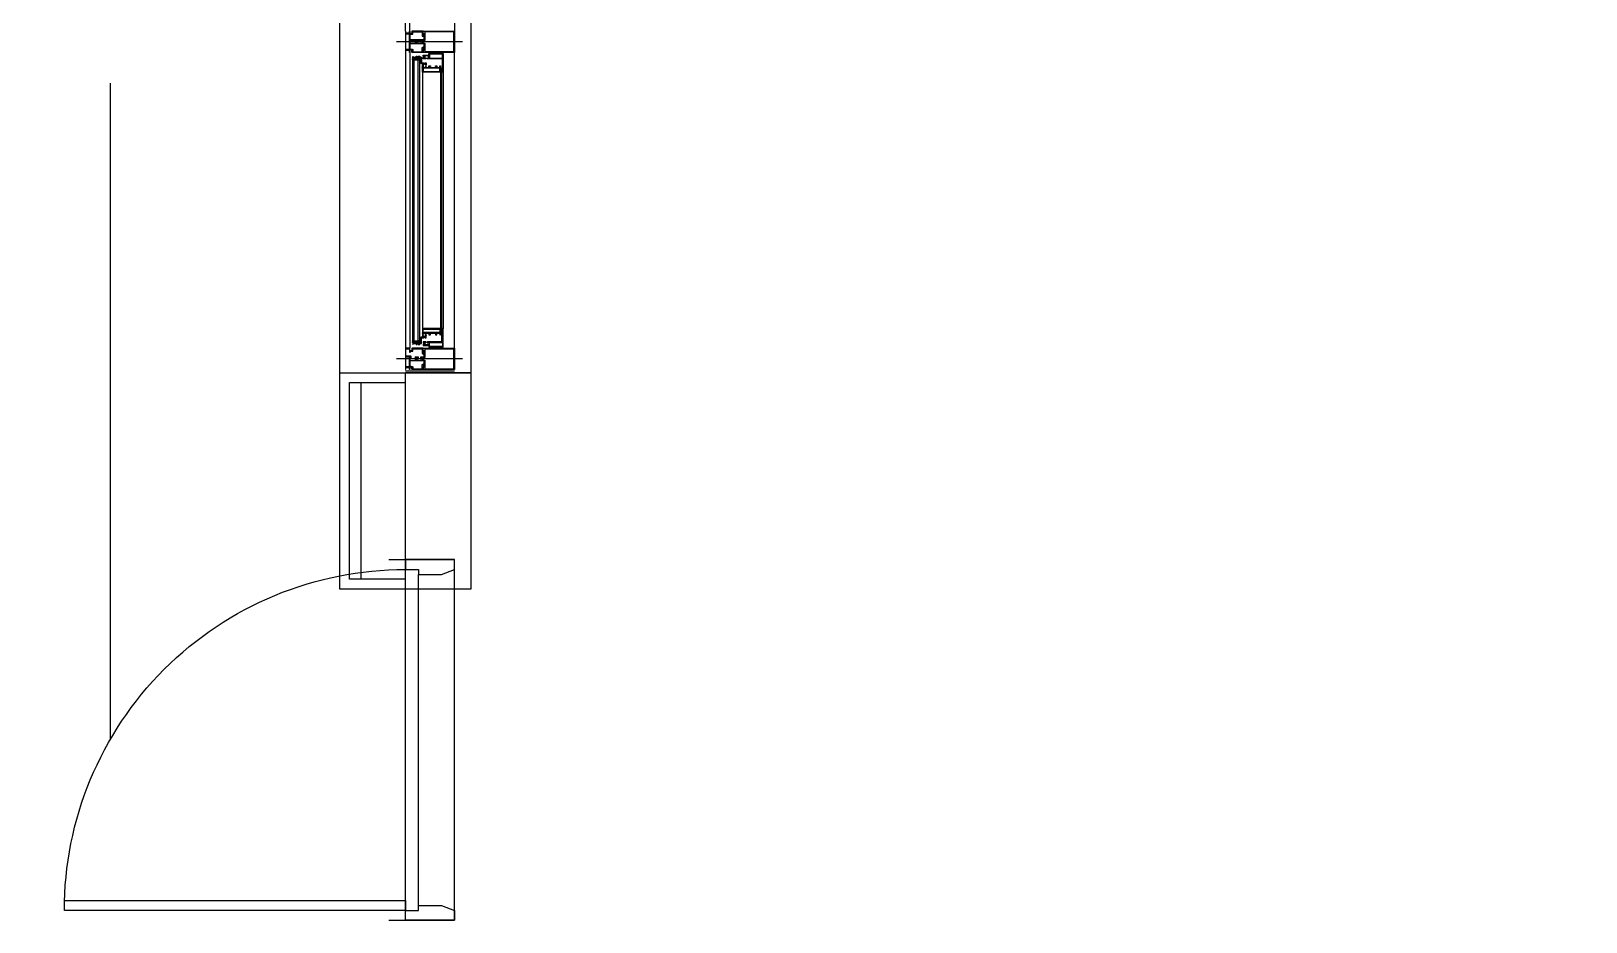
# Model space of a CAD drawing. Header units: millimetres. Extents: x 8456 to 190005487, y 619 to 455456909.
# Drawn here: x 196318 to 197049, y 159071 to 159489 of the extents above; entities that cross this region are included whole.
import ezdxf

# ---------------------------------------------------------------- set-up
doc = ezdxf.new("R2010")
doc.units = ezdxf.units.MM
doc.header["$LTSCALE"] = 400
doc.header["$MEASUREMENT"] = 0
doc.linetypes.add('HID', pattern=[2, 1.1, -0.9])
doc.linetypes.add('XR-평면도$0$HID', pattern=[2, 1.1, -0.9])
doc.layers.get('0').update_dxf_attribs({"linetype": 'CONTINUOUS'})
doc.layers.get('Defpoints').update_dxf_attribs({"color": 153, "linetype": 'CONTINUOUS'})
for name, color, linetype in [('AA-FIN2', 6, 'CONTINUOUS'), ('AA-FUR-미설치', 8, 'HID'), ('AA-HAT-타일', 8, 'CONTINUOUS'), ('AA-WALL-콘크리트', 2, 'CONTINUOUS'), ('AA-WID', 4, 'CONTINUOUS'), ('AA-공통-단열재', 17, 'CONTINUOUS'), ('COL', 2, 'CONTINUOUS'), ('WID', 4, 'CONTINUOUS')]:
    doc.layers.add(name, color=color, linetype=linetype)
doc.layers.add('G-창호공차', color=31, linetype='CONTINUOUS', plot=False)
doc.layers.add('XR-평면도$0$A-DWXM-DOOR', color=4, linetype='CONTINUOUS', lineweight=25)

# ---------------------------------------------------------------- blocks, each defined once
blk = doc.blocks.new('A$C2DB436D3')
at = {"color": 8, "ltscale": 100}
blk.add_line((6977.5, 22269.2, 2515.7), (6977.5, 22933.6, 2515.7), dxfattribs=at)
at = {"layer": 'AA-FIN2', "color": 8}
for p, q in [((6977.5, 22124, 2515.7), (6977.5, 22269.2, 2515.7)), ((6977.5, 22269.2, 2515.7), (7021.5, 22269.2, 2515.7)), ((6984.1, 22130.6, 2515.7), (6984.1, 22262.6, 2515.7)), ((6984.1, 22262.6, 2515.7), (7021.5, 22262.6, 2515.7)), ((7021.5, 22130.6, 2515.7), (6984.1, 22130.6, 2515.7)), ((7021.5, 22124, 2515.7), (6977.5, 22124, 2515.7))]:
    blk.add_line(p, q, dxfattribs=at)
at = {"layer": 'AA-FUR-미설치', "color": 8, "linetype": 'XR-평면도$0$HID'}
blk.add_line((6823.5, 23263.6, 2515.7), (6823.5, 21855.6, 2515.7), dxfattribs=at)
at = {"layer": 'AA-HAT-타일', "color": 8}
blk.add_line((7065.5, 22933.6, 2515.7), (7065.5, 22269.2, 2515.7), dxfattribs=at)
at = {"layer": 'AA-WALL-콘크리트', "color": 8, "linetype": 'ByBlock', "ltscale": 10}
blk.add_line((7065.5, 22269.2, 2515.7), (7021.5, 22269.2, 2515.7), dxfattribs=at)
at = {"layer": 'AA-WID', "color": 8}
for p, q in [((7021.5, 22498.5, 2515.7), (7021.5, 22917.1, 2515.7)), ((7024.6, 22498.5, 2515.7), (7024.6, 22917.1, 2515.7)), ((7054.5, 22917.1, 2515.7), (7054.5, 22498.5, 2515.7)), ((7059.9, 22491.4, 2515.7), (7015.6, 22491.4, 2515.7)), ((7021.5, 22484.2, 2515.7), (7021.5, 22285.7, 2515.7)), ((7024.6, 22484.2, 2515.7), (7024.6, 22285.7, 2515.7)), ((7054.5, 22285.7, 2515.7), (7054.5, 22484.2, 2515.7)), ((7027.5, 22479.3, 2515.7), (7026.4, 22479.3, 2515.7)), ((7026.4, 22290.6, 2515.7), (7026.4, 22479.3, 2515.7)), ((7027.5, 22290.6, 2515.7), (7027.5, 22479.3, 2515.7)), ((7031.2, 22479.3, 2515.7), (7029.9, 22479.3, 2515.7)), ((7030.1, 22290.6, 2515.7), (7030.1, 22479.3, 2515.7)), ((7031.2, 22290.6, 2515.7), (7031.2, 22479.3, 2515.7)), ((7033, 22471, 2515.7), (7033, 22295.9, 2515.7)), ((7045.1, 22471, 2515.7), (7045.1, 22298.9, 2515.7)), ((7045.7, 22471, 2515.7), (7045.7, 22289.9, 2515.7)), ((7046.8, 22471, 2515.7), (7046.8, 22298.9, 2515.7)), ((7033.4, 22294.2, 2515.7), (7033, 22294.2, 2515.7)), ((7026.4, 22290.6, 2515.7), (7031.2, 22290.6, 2515.7)), ((7026.6, 22290.6, 2515.7), (7031.9, 22290, 2515.7)), ((7031.2, 22290.6, 2515.7), (7029.9, 22290.6, 2515.7)), ((7059.9, 22278.5, 2515.7), (7015.6, 22278.5, 2515.7))]:
    blk.add_line(p, q, dxfattribs=at)
at = {"layer": 'AA-WID', "color": 8, "elevation": 2515.7}
for points in [[(7021.5, 22491.4), (7021.5, 22484.2), (7021.9, 22484.2), (7021.9, 22485.6, -0.414214), (7022, 22485.7), (7023.9, 22485.7, 1), (7023.9, 22486.1), (7022, 22486.1, -0.414214), (7021.9, 22486.2), (7021.9, 22496.6), (7023.9, 22496.6, 1), (7023.9, 22497), (7022, 22497, -0.414214), (7021.9, 22497.1), (7021.9, 22498.5), (7021.5, 22498.5), (7021.5, 22491.4)], [(7054.5, 22498.5), (7054.5, 22484.2), (7033.4, 22484.2), (7033.4, 22486.2, -1), (7033.7, 22486.2), (7033.7, 22486), (7034, 22486), (7034, 22487.3), (7033.7, 22487.3), (7033.7, 22487.1, -1), (7033.4, 22487.1), (7033.4, 22487.8, -0.414214), (7033.5, 22487.9), (7034, 22487.9, 0.414214), (7034.1, 22488.1), (7034.1, 22489.8, 0.414214), (7034, 22489.9), (7031, 22489.9), (7030.9, 22490), (7030.8, 22489.9), (7024.8, 22489.9, 0.414214), (7024.6, 22489.7), (7024.6, 22486.7), (7024.8, 22486.7, -1), (7024.8, 22486.4), (7024.6, 22486.4), (7024.6, 22484.2), (7024.2, 22484.2), (7024.2, 22485.3, 0.414214), (7024.1, 22485.4), (7022.3, 22485.4, -1), (7022.3, 22485.7), (7024.1, 22485.7, 0.414214), (7024.2, 22485.8), (7024.2, 22491.4), (7024.2, 22496.9, 0.414214), (7024.1, 22497), (7022.3, 22497, -1), (7022.3, 22497.3), (7024.1, 22497.3, 0.414214), (7024.2, 22497.4), (7024.2, 22498.5), (7024.6, 22498.5), (7024.6, 22496.3), (7024.8, 22496.3, -1), (7024.8, 22496), (7024.6, 22496), (7024.6, 22493, 0.414214), (7024.8, 22492.8), (7030.8, 22492.8), (7030.9, 22492.7), (7031, 22492.8), (7034, 22492.8, 0.414214), (7034.1, 22492.9), (7034.1, 22494.7, 0.414214), (7034, 22494.8), (7033.5, 22494.8, -0.414214), (7033.4, 22494.9), (7033.4, 22495.6, -1), (7033.7, 22495.6), (7033.7, 22495.4), (7034, 22495.4), (7034, 22496.7), (7033.7, 22496.7), (7033.7, 22496.5, -1), (7033.4, 22496.5), (7033.4, 22498.5), (7054.5, 22498.5)], [(7028.8, 22491.4), (7028.8, 22492.2, -0.414214), (7029, 22492.3), (7029.6, 22492.3, -0.414214), (7029.7, 22492.2), (7029.7, 22492.2, 1), (7030, 22492.2), (7030, 22492.2, -0.414214), (7030.1, 22492.3), (7031.7, 22492.3, -0.414214), (7031.8, 22492.2), (7031.8, 22492.2, 1), (7032.1, 22492.2), (7032.1, 22492.2, -0.414214), (7032.2, 22492.3), (7032.8, 22492.3, -0.414214), (7033, 22492.2), (7033, 22491.4)], [(7028.8, 22491.4), (7028.8, 22490.5, 0.414214), (7029, 22490.4), (7029.6, 22490.4, 0.414214), (7029.7, 22490.5), (7029.7, 22490.5, -1), (7030, 22490.5), (7030, 22490.5, 0.414214), (7030.1, 22490.4), (7031.7, 22490.4, 0.414214), (7031.8, 22490.5), (7031.8, 22490.5, -1), (7032.1, 22490.5), (7032.1, 22490.5, 0.414214), (7032.2, 22490.4), (7032.8, 22490.4, 0.414214), (7033, 22490.5), (7033, 22491.4)], [(7033.5, 22491.4), (7033.5, 22490.6, 0.414214), (7033.6, 22490.5), (7034.5, 22490.5, -0.414214), (7034.6, 22490.4), (7034.6, 22484.9, 0.414214), (7034.7, 22484.8), (7054, 22484.8), (7054, 22498), (7034.7, 22498, 0.414214), (7034.6, 22497.8), (7034.6, 22492.3, -0.414214), (7034.5, 22492.2), (7033.6, 22492.2, 0.414214), (7033.5, 22492.1), (7033.5, 22491.4)], [(7033, 22474), (7032.9, 22474, -1), (7032.9, 22474.3), (7033, 22474.3), (7033, 22475.1), (7033, 22475.2), (7033, 22475.2), (7033, 22476.8), (7031.9, 22476.8), (7031.9, 22479.8), (7031.4, 22479.8), (7031.4, 22480.1), (7031.9, 22480.1), (7031.9, 22480.6), (7028.6, 22480.6), (7028.6, 22480.1), (7029.1, 22480.1), (7029.1, 22479.8), (7028.4, 22479.8), (7028.4, 22480.6), (7026.4, 22480.6), (7026.4, 22481.5, -0.414214), (7026.4, 22481.5), (7026.6, 22481.5, -0.414214), (7026.7, 22481.5), (7026.7, 22481), (7028.8, 22481), (7028.8, 22481.7), (7029.4, 22481.7, -0.414214), (7029.5, 22481.6), (7029.5, 22481.5, -0.414214), (7029.4, 22481.4), (7029.2, 22481.4), (7029.2, 22481), (7029.5, 22481), (7030, 22481), (7030, 22481.7), (7031, 22481.7, -0.414214), (7031.1, 22481.6), (7031.1, 22481.5, -0.414214), (7031, 22481.4), (7030.4, 22481.4), (7030.4, 22481), (7032.3, 22481), (7032.3, 22477.2), (7033.7, 22477.2, -0.414214), (7033.9, 22477.1, -0.414214), (7033.7, 22477), (7033.6, 22477, 0.414214), (7033.4, 22476.9, 0.414214), (7033.6, 22476.7), (7034.9, 22476.7, 0.414214), (7035, 22476.9, 0.414214), (7034.9, 22477), (7034.7, 22477, -0.414214), (7034.6, 22477.1, -0.414214), (7034.7, 22477.2), (7035.4, 22477.2), (7035.4, 22475.9, -0.414214), (7035.3, 22475.8), (7034.8, 22475.8, -1), (7034.8, 22476, 0.414214), (7035, 22476.1), (7035, 22476.1, 0.414214), (7034.8, 22476.3), (7033.5, 22476.3, 0.414214), (7033.4, 22476.1), (7033.4, 22476.1, 0.414214), (7033.5, 22476, -1), (7033.5, 22475.8, 0.414214), (7033.4, 22475.6), (7033.4, 22474.7, 0.414214), (7033.5, 22474.6, -1), (7033.5, 22474.4, 0.414214), (7033.4, 22474.3), (7033.4, 22474.2, 0.414214), (7033.5, 22474.1), (7034.8, 22474.1, 0.414214), (7035, 22474.2), (7035, 22474.3, 0.414214), (7034.8, 22474.4, -1), (7034.8, 22474.6), (7035.3, 22474.6, -0.414214), (7035.4, 22474.5), (7035.4, 22474.1), (7037.3, 22474.1), (7037.3, 22475.2), (7038.3, 22475.2), (7038.3, 22474.7), (7037.7, 22474.7), (7037.7, 22474.1), (7042.1, 22474.1), (7042.1, 22474.7), (7041.6, 22474.7), (7041.6, 22475.2), (7042.5, 22475.2), (7042.5, 22474.1), (7044.6, 22474.1), (7044.6, 22475.2), (7045.1, 22475.2), (7045.1, 22471), (7033, 22471), (7033, 22474)], [(7033, 22295.9), (7032.9, 22295.9, 1), (7032.9, 22295.6), (7033, 22295.6), (7033, 22294.7), (7033, 22294.7), (7033, 22294.6), (7033, 22293.1), (7031.9, 22293.1), (7031.9, 22290), (7031.4, 22290), (7031.4, 22289.7), (7031.9, 22289.7), (7031.9, 22289.3), (7028.6, 22289.3), (7028.6, 22289.7), (7029.1, 22289.7), (7029.1, 22290), (7028.4, 22290), (7028.4, 22289.3), (7026.4, 22289.3), (7026.4, 22288.4, 0.414214), (7026.4, 22288.3), (7026.6, 22288.3, 0.414214), (7026.7, 22288.4), (7026.7, 22288.8), (7028.8, 22288.8), (7028.8, 22288.1), (7029.4, 22288.1, 0.414214), (7029.5, 22288.2), (7029.5, 22288.4, 0.414214), (7029.4, 22288.5), (7029.2, 22288.5), (7029.2, 22288.8), (7029.5, 22288.8), (7030, 22288.8), (7030, 22288.1), (7031, 22288.1, 0.414214), (7031.1, 22288.2), (7031.1, 22288.4, 0.414214), (7031, 22288.5), (7030.4, 22288.5), (7030.4, 22288.8), (7032.3, 22288.8), (7032.3, 22292.6), (7033.7, 22292.6, 0.414214), (7033.9, 22292.7, 0.414214), (7033.7, 22292.9), (7033.6, 22292.9, -0.414214), (7033.4, 22293, -0.414214), (7033.6, 22293.1), (7034.9, 22293.1, -0.414214), (7035, 22293, -0.414214), (7034.9, 22292.9), (7034.7, 22292.9, 0.414214), (7034.6, 22292.7, 0.414214), (7034.7, 22292.6), (7035.4, 22292.6), (7035.4, 22294, 0.414214), (7035.3, 22294.1), (7034.8, 22294.1, 1), (7034.8, 22293.9, -0.414214), (7035, 22293.8), (7035, 22293.7, -0.414214), (7034.8, 22293.6), (7033.6, 22293.6, -0.414214), (7033.4, 22293.7), (7033.4, 22293.8, -0.414214), (7033.5, 22293.9, 1), (7033.5, 22294.1, -0.414214), (7033.4, 22294.2), (7033.4, 22295.1, -0.414214), (7033.5, 22295.2, 1), (7033.5, 22295.5, -0.414214), (7033.4, 22295.6), (7033.4, 22295.6, -0.414214), (7033.6, 22295.8), (7034.8, 22295.8, -0.414214), (7035, 22295.6), (7035, 22295.6, -0.414214), (7034.8, 22295.5, 1), (7034.8, 22295.2), (7035.3, 22295.2, 0.414214), (7035.4, 22295.4), (7035.4, 22295.8), (7037.3, 22295.8), (7037.3, 22294.7), (7038.3, 22294.7), (7038.3, 22295.1), (7037.7, 22295.1), (7037.7, 22295.8), (7042.1, 22295.8), (7042.1, 22295.1), (7041.6, 22295.1), (7041.6, 22294.7), (7042.5, 22294.7), (7042.5, 22295.8), (7044.6, 22295.8), (7044.6, 22294.7), (7045.1, 22294.7), (7045.1, 22298.9), (7033, 22298.9), (7033, 22295.9)]]:
    blk.add_lwpolyline(points, format="xyb", dxfattribs=at)
blk.add_lwpolyline([(7024.6, 22492.3), (7024.6, 22490.4), (7028.4, 22490.4), (7028.4, 22491.4), (7028.4, 22492.3), (7024.6, 22492.3)], dxfattribs=at)
for points in [[(7033.9, 22495.5, 0.414214), (7034, 22495.6), (7034, 22496.6, 0.414214), (7033.9, 22496.7), (7033.8, 22496.7, 0.414214), (7033.7, 22496.6), (7033.7, 22496.4, -0.696601), (7033.4, 22496.4), (7033.4, 22498.5), (7026.2, 22498.5, 0.414214), (7025.9, 22498.3), (7025.9, 22496.9), (7024.7, 22496.9), (7024.7, 22496.4), (7026.2, 22496.4, 0.414214), (7026.4, 22496.6), (7026.4, 22498.1), (7032.8, 22498.1), (7032.8, 22495.1), (7033.4, 22495.1), (7033.4, 22495.8, -0.696601), (7033.7, 22495.8), (7033.7, 22495.6, 0.414214), (7033.8, 22495.5)], [(7033.9, 22487.2, -0.414214), (7034, 22487.1), (7034, 22486.1, -0.414214), (7033.9, 22486), (7033.8, 22486, -0.414214), (7033.7, 22486.1), (7033.7, 22486.3, 0.696601), (7033.4, 22486.3), (7033.4, 22484.2), (7026.2, 22484.2, -0.414214), (7025.9, 22484.4), (7025.9, 22485.9), (7024.7, 22485.9), (7024.7, 22486.3), (7026.2, 22486.3, -0.414214), (7026.4, 22486.1), (7026.4, 22484.6), (7032.8, 22484.6), (7032.8, 22487.6), (7033.4, 22487.6), (7033.4, 22487, 0.696601), (7033.7, 22487), (7033.7, 22487.1, -0.414214), (7033.8, 22487.2)], [(7045.7, 22471), (7045.7, 22471.8, -1), (7046.1, 22471.8), (7046.1, 22471.4), (7046.4, 22471.4), (7046.4, 22473.2), (7046.1, 22473.2), (7046.1, 22472.9, -1), (7045.7, 22472.9), (7045.7, 22473.6), (7046.4, 22473.6), (7046.4, 22479.7, 0.414213), (7046.2, 22479.9), (7036.5, 22479.9, -0.414213), (7036.4, 22480), (7036.4, 22480.5, -1), (7036.6, 22480.5), (7036.6, 22480.4), (7037.2, 22480.4, 0.414214), (7037.3, 22480.5), (7037.3, 22481.8, 0.414214), (7037.2, 22481.9), (7036.6, 22481.9), (7036.6, 22481.8, -1), (7036.4, 22481.8), (7036.4, 22481.9), (7035.3, 22481.9), (7035.3, 22481.8, -1), (7035, 22481.8), (7035, 22481.9), (7034.5, 22481.9, 0.414214), (7034.4, 22481.8), (7034.4, 22480.5, 0.414214), (7034.5, 22480.4), (7035, 22480.4), (7035, 22480.5, -1), (7035.3, 22480.5), (7035.3, 22480, -0.414214), (7035.2, 22479.9), (7033.4, 22479.9), (7033.4, 22480.7, -0.414214), (7033.5, 22480.8), (7033.5, 22480.8, -0.414214), (7033.6, 22480.7), (7033.6, 22480.4), (7034, 22480.4), (7034, 22481.9), (7033.6, 22481.9), (7033.6, 22481.6, -1), (7033.4, 22481.6), (7033.4, 22482.3), (7035.8, 22482.3), (7035.8, 22482.3), (7035.9, 22482.3), (7037, 22482.3, 0.414214), (7037.2, 22482.4), (7037.2, 22483.5), (7038.9, 22483.5), (7038.9, 22484, -0.414214), (7039.1, 22484.2, -0.414214), (7039.4, 22484), (7039.4, 22483.5), (7045.1, 22483.5), (7045.1, 22484, -0.414214), (7045.3, 22484.2, -0.414214), (7045.5, 22484), (7045.5, 22483.5), (7046.8, 22483.5), (7046.8, 22471)], [(7045.7, 22298.9), (7045.7, 22298.1, 1), (7046.1, 22298.1), (7046.1, 22298.4), (7046.4, 22298.4), (7046.4, 22296.7), (7046.1, 22296.7), (7046.1, 22297, 1), (7045.7, 22297), (7045.7, 22296.2), (7046.4, 22296.2), (7046.4, 22290.2, -0.414213), (7046.2, 22289.9), (7036.5, 22289.9, 0.414213), (7036.4, 22289.8), (7036.4, 22289.4, 1), (7036.6, 22289.4), (7036.6, 22289.5), (7037.2, 22289.5, -0.414214), (7037.3, 22289.4), (7037.3, 22288.1, -0.414214), (7037.2, 22288), (7036.6, 22288), (7036.6, 22288.1, 1), (7036.4, 22288.1), (7036.4, 22288), (7035.3, 22288), (7035.3, 22288.1, 1), (7035, 22288.1), (7035, 22288), (7034.5, 22288, -0.414214), (7034.4, 22288.1), (7034.4, 22289.4, -0.414214), (7034.5, 22289.5), (7035, 22289.5), (7035, 22289.4, 1), (7035.3, 22289.4), (7035.3, 22289.8, 0.414214), (7035.2, 22289.9), (7033.4, 22289.9), (7033.4, 22289.2, 0.414214), (7033.5, 22289.1), (7033.5, 22289.1, 0.414214), (7033.6, 22289.2), (7033.6, 22289.5), (7034, 22289.5), (7034, 22288), (7033.6, 22288), (7033.6, 22288.3, 1), (7033.4, 22288.3), (7033.4, 22287.5), (7035.8, 22287.5), (7035.8, 22287.6), (7035.9, 22287.5), (7037, 22287.5, -0.414214), (7037.2, 22287.4), (7037.2, 22286.3), (7038.9, 22286.3), (7038.9, 22285.9, 0.414214), (7039.1, 22285.7, 0.414214), (7039.4, 22285.9), (7039.4, 22286.3), (7045.1, 22286.3), (7045.1, 22285.9, 0.414214), (7045.3, 22285.7, 0.414214), (7045.5, 22285.9), (7045.5, 22286.3), (7046.8, 22286.3), (7046.8, 22298.9)], [(7022, 22272.9), (7023.9, 22272.9, 1), (7023.9, 22273.2), (7022, 22273.2, -0.414214), (7021.9, 22273.3), (7021.9, 22279.8, -0.414214), (7022.1, 22280), (7025, 22280), (7025, 22279.6), (7024.7, 22279.4), (7024.7, 22279.1), (7025.1, 22279.1, 0.414214), (7025.3, 22279.3), (7025.3, 22280.1, 0.414214), (7025.1, 22280.3), (7022.1, 22280.3, -0.414214), (7021.9, 22280.5), (7021.9, 22285.2, -0.414214), (7022, 22285.3), (7024.2, 22285.3, -0.414214), (7024.3, 22285.2), (7024.3, 22283.1), (7024.8, 22283.1, 1), (7024.8, 22283.5), (7024.6, 22283.5), (7024.6, 22285.7), (7021.5, 22285.7), (7021.5, 22271.4), (7021.9, 22271.4), (7021.9, 22272.8, -0.414214)], [(7033.4, 22271.4), (7033.4, 22273.3, -1), (7033.7, 22273.3), (7033.7, 22273.1), (7034, 22273.1), (7034, 22274.4), (7033.7, 22274.4), (7033.7, 22274.2, -1), (7033.4, 22274.2), (7033.4, 22275, -0.414214), (7033.5, 22275.1), (7034, 22275.1, 0.414214), (7034.1, 22275.2), (7034.1, 22277, 0.414214), (7034, 22277.1), (7031, 22277.1), (7030.9, 22277.1), (7030.8, 22277.1), (7024.8, 22277.1, 0.414214), (7024.6, 22276.9), (7024.6, 22273.9), (7024.8, 22273.9, -1), (7024.8, 22273.6), (7024.6, 22273.6), (7024.6, 22271.4), (7024.2, 22271.4), (7024.2, 22272.4, 0.414214), (7024.1, 22272.5), (7022.3, 22272.5, -1), (7022.3, 22272.9), (7024.1, 22272.9, 0.414214), (7024.2, 22273), (7024.2, 22279.7, -0.414214), (7024.4, 22279.9), (7024.9, 22279.9), (7024.9, 22279.6), (7024.7, 22279.5, 0.322823), (7024.6, 22279.4), (7024.6, 22277.6, 0.414214), (7024.7, 22277.5), (7028.2, 22277.5, 0.414214), (7028.4, 22277.6), (7028.4, 22279.4, 0.284079), (7028.3, 22279.5), (7028.1, 22279.6), (7028.1, 22279.9), (7029.9, 22279.9, -0.414214), (7030, 22279.8), (7030, 22279.3, -1), (7029.7, 22279.3), (7029.7, 22279.4, 0.414214), (7029.6, 22279.5), (7029, 22279.5, 0.414214), (7028.8, 22279.3), (7028.8, 22277.7, 0.414214), (7029, 22277.5), (7029.6, 22277.5, 0.414214), (7029.7, 22277.6), (7029.7, 22277.7, -1), (7030, 22277.7), (7030, 22277.6, 0.414214), (7030.1, 22277.5), (7031.7, 22277.5, 0.414214), (7031.8, 22277.6), (7031.8, 22277.7, -1), (7032.1, 22277.7), (7032.1, 22277.6, 0.414214), (7032.2, 22277.5), (7032.8, 22277.5, 0.414214), (7033, 22277.7), (7033, 22279.3, 0.414214), (7032.8, 22279.5), (7032.2, 22279.5, 0.414214), (7032.1, 22279.4), (7032.1, 22279.3, -1), (7031.8, 22279.3), (7031.8, 22279.8, -0.414214), (7031.9, 22279.9), (7034, 22279.9, 0.414214), (7034.1, 22280), (7034.1, 22282, 0.414214), (7034, 22282.1), (7033.9, 22282.1, 0.414214), (7033.7, 22282), (7033.7, 22281.7, -1), (7033.4, 22281.7), (7033.4, 22282.8, -1), (7033.7, 22282.8), (7033.7, 22282.6), (7034, 22282.6), (7034, 22283.9), (7033.7, 22283.9), (7033.7, 22283.7, -1), (7033.4, 22283.7), (7033.4, 22285.7), (7054.5, 22285.7), (7054.5, 22271.4)], [(7033.9, 22282.6, 0.414214), (7034, 22282.7), (7034, 22283.7, 0.414214), (7033.9, 22283.9), (7033.8, 22283.9, 0.414214), (7033.7, 22283.7), (7033.7, 22283.6, -0.696601), (7033.4, 22283.6), (7033.4, 22285.7), (7026.2, 22285.7, 0.414214), (7025.9, 22285.4), (7025.9, 22284), (7024.7, 22284), (7024.7, 22283.6), (7026.2, 22283.6, 0.414214), (7026.4, 22283.8), (7026.4, 22285.2), (7032.8, 22285.2), (7032.8, 22282.2), (7033.4, 22282.2), (7033.4, 22282.9, -0.696601), (7033.7, 22282.9), (7033.7, 22282.7, 0.414214), (7033.8, 22282.6)], [(7033.6, 22277.6), (7034.5, 22277.6, -0.414214), (7034.6, 22277.5), (7034.6, 22272, 0.414214), (7034.7, 22271.9), (7053.9, 22271.9, 0.414214), (7054, 22272), (7054, 22285, 0.414214), (7053.9, 22285.1), (7034.7, 22285.1, 0.414214), (7034.6, 22285), (7034.6, 22279.5, -0.414214), (7034.5, 22279.4), (7033.6, 22279.4, 0.414214), (7033.5, 22279.3), (7033.5, 22277.7, 0.414214)], [(7033.9, 22274.4, -0.414214), (7034, 22274.3), (7034, 22273.3, -0.414214), (7033.9, 22273.1), (7033.8, 22273.1, -0.414214), (7033.7, 22273.3), (7033.7, 22273.4, 0.696601), (7033.4, 22273.4), (7033.4, 22271.4), (7026.2, 22271.4, -0.414214), (7025.9, 22271.6), (7025.9, 22273), (7024.7, 22273), (7024.7, 22273.4), (7026.2, 22273.4, -0.414214), (7026.4, 22273.2), (7026.4, 22271.8), (7032.8, 22271.8), (7032.8, 22274.8), (7033.4, 22274.8), (7033.4, 22274.1, 0.696601), (7033.7, 22274.1), (7033.7, 22274.3, -0.414214), (7033.8, 22274.4)]]:
    blk.add_lwpolyline(points, format="xyb", close=True, dxfattribs=at)
for points in [[(7026.6, 22479.3), (7031.9, 22479.3), (7031.9, 22479.8), (7026.6, 22479.8)], [(7037.7, 22483.1), (7037.7, 22480.4), (7046.4, 22480.4), (7046.4, 22483.1)], [(7044.6, 22471.4), (7044.6, 22473.6), (7033.4, 22473.6), (7033.4, 22471.4)], [(7044.6, 22298.4), (7044.6, 22296.2), (7033.4, 22296.2), (7033.4, 22298.4)], [(7026.6, 22290.6), (7031.9, 22290.6), (7031.9, 22290), (7026.6, 22290)], [(7037.7, 22286.8), (7037.7, 22289.5), (7046.4, 22289.5), (7046.4, 22286.8)]]:
    blk.add_lwpolyline(points, close=True, dxfattribs=at)
at = {"layer": 'AA-WID', "color": 8}
for centre, radius, start, end in [((7024.6, 22479.9, 2515.7), 1.85, 339.237, 20.763), ((7035.8, 22478.7, 2515.7), 1.35, 63.4061, 116.5939), ((7037.4, 22475.2, 2515.7), 2.17, 163.8262, 196.1738), ((7037.5, 22294.7, 2515.7), 2.17, 163.8262, 196.1738), ((7024.6, 22289.9, 2515.7), 1.85, 339.237, 20.763), ((7035.8, 22291.1, 2515.7), 1.35, 243.4061, 296.5939)]:
    blk.add_arc(centre, radius, start, end, dxfattribs=at)
at = {"layer": 'AA-공통-단열재', "color": 8}
blk.add_line((6991.8, 22130.6, 2515.7), (6991.8, 22262.6, 2515.7), dxfattribs=at)
at = {"layer": 'COL', "color": 8}
for p, q in [((7021.5, 22124, 2515.7), (7021.5, 22269.2, 2515.7)), ((7021.5, 22269.2, 2515.7), (7065.5, 22269.2, 2515.7)), ((7065.5, 22269.2, 2515.7), (7065.5, 22124, 2515.7)), ((7065.5, 22124, 2515.7), (7021.5, 22124, 2515.7))]:
    blk.add_line(p, q, dxfattribs=at)
at = {"layer": 'Defpoints', "color": 8}
for p, q in [((7021.5, 22269.2, 2515.7), (7065.5, 22269.2, 2515.7)), ((7010.5, 22143.8, 2515.7), (7054.5, 22143.8, 2515.7)), ((7010.5, 21901.8, 2515.7), (7054.5, 21901.8, 2515.7))]:
    blk.add_line(p, q, dxfattribs=at)
at = {"layer": 'G-창호공차', "color": 8}
for p, q in [((7054.5, 22270.3, 2515.7), (7021.5, 22270.3, 2515.7)), ((7054.5, 22269.2, 2515.7), (7021.5, 22269.2, 2515.7))]:
    blk.add_line(p, q, dxfattribs=at)
at = {"layer": 'WID', "color": 8}
for radius in [1980, 1936]:
    blk.add_arc((7813.5, 21828.1, 2515.7), radius, 90, 180, dxfattribs=at)
at = {"layer": 'XR-평면도$0$A-DWXM-DOOR', "color": 8}
for p, q in [((7021.5, 21901.8, 2515.7), (7021.5, 22143.8, 2515.7)), ((7054.5, 21901.8, 2515.7), (7054.5, 22143.8, 2515.7)), ((7030.3, 21911.7, 2515.7), (7030.3, 22133.9, 2515.7))]:
    blk.add_line(p, q, dxfattribs=at)
at = {"layer": 'XR-평면도$0$A-DWXM-DOOR', "color": 8, "elevation": 2515.7}
blk.add_lwpolyline([(7021.5, 21908.4), (6792.7, 21908.4, -0.414214), (7021.5, 22137.2, -1)], format="xyb", dxfattribs=at)
for points in [[(7021.5, 22143.8), (7021.5, 22137.2), (7030.3, 22137.2), (7030.3, 22133.9), (7045.7, 22133.9), (7054.5, 22137.2), (7054.5, 22143.8)], [(6792.7, 21908.4), (6792.7, 21915), (7021.5, 21915), (7021.5, 21908.4)], [(7021.5, 21901.8), (7021.5, 21908.4), (7030.3, 21908.4), (7030.3, 21911.7), (7045.7, 21911.7), (7054.5, 21908.4), (7054.5, 21901.8)]]:
    blk.add_lwpolyline(points, close=True, dxfattribs=at)

msp = doc.modelspace()

# ---------------------------------------------------------------- block references
at = {"xscale": 0.7, "yscale": 0.7, "zscale": 0.7}
msp.add_blockref('A$C2DB436D3', (191579.09, 143740.16, -160.09), dxfattribs=at)

doc.saveas('drawing.dxf')
